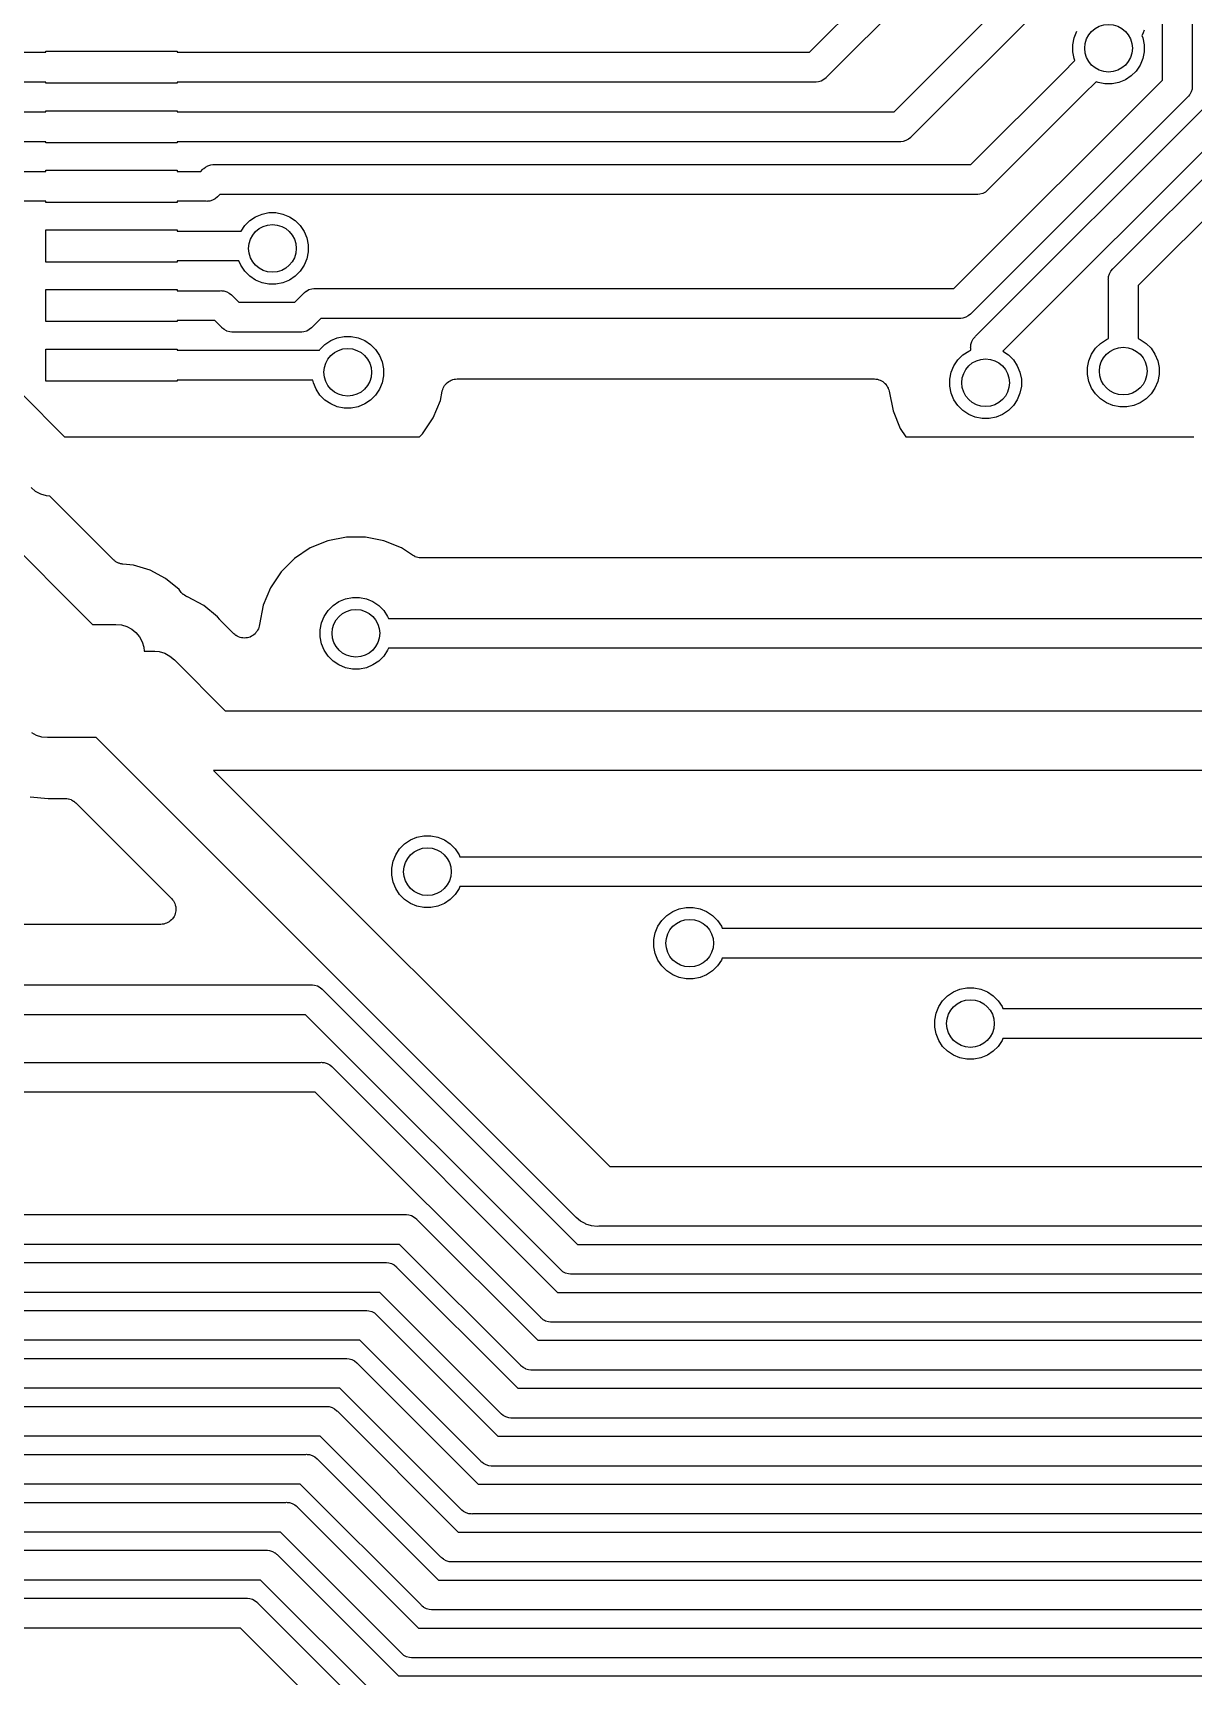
# Model space of a CAD drawing. Extents: x 3.61 to 7.55, y -5.8 to -3.38.
# Drawn here: x 5.677 to 6.06, y -4.994 to -4.451 of the extents above; entities that cross this region are included whole.
import ezdxf

# ---------------------------------------------------------------- set-up
doc = ezdxf.new("R2010")
doc.units = 0
doc.header["$MEASUREMENT"] = 0
doc.layers.add('BLACK', color=7, linetype='CONTINUOUS')

msp = doc.modelspace()

# ---------------------------------------------------------------- linework, layer by layer
at = {"layer": 'BLACK', "linetype": 'CONTINUOUS'}
for p, q in [((6.04982, -4.46683), (6.04982, -4.34314)), ((6.05966, -4.34494), (6.05966, -4.46863)), ((5.93323, -4.45768), (5.98924, -4.40166)), ((5.9962, -4.40862), (5.93892, -4.46591)), ((5.96118, -4.47736), (6.00508, -4.43346)), ((6.01204, -4.44042), (5.96687, -4.48559)), ((6.02065, -4.45287), (6.02154, -4.45072)), ((6.04346, -4.45132), (6.04304, -4.4521)), ((6.04348, -4.45127), (6.04346, -4.45132)), ((6.04375, -4.45039), (6.04348, -4.45127)), ((6.02019, -4.45515), (6.02065, -4.45287)), ((6.02019, -4.45748), (6.02019, -4.45515)), ((6.04304, -4.4521), (6.04336, -4.45287)), ((6.04336, -4.45287), (6.04382, -4.45515)), ((6.04382, -4.45515), (6.04382, -4.45748)), ((5.56859, -4.45768), (5.6811, -4.45768)), ((5.6811, -4.45768), (5.6811, -4.45728)), ((5.6811, -4.45728), (5.72441, -4.45728)), ((5.72441, -4.45728), (5.72441, -4.45768)), ((5.72441, -4.45768), (5.93323, -4.45768)), ((6.01689, -4.46448), (6.02093, -4.46043)), ((6.02065, -4.45976), (6.02019, -4.45748)), ((6.02093, -4.46043), (6.02065, -4.45976)), ((6.04247, -4.46191), (6.04118, -4.46385)), ((6.04336, -4.45976), (6.04247, -4.46191)), ((6.04382, -4.45748), (6.04336, -4.45976)), ((5.6811, -4.46752), (5.5668, -4.46752)), ((5.6811, -4.46791), (5.6811, -4.46752)), ((5.93502, -4.46752), (5.72441, -4.46752)), ((5.72441, -4.46752), (5.72441, -4.46791)), ((5.93526, -4.46754), (5.93502, -4.46752)), ((5.93551, -4.46752), (5.93526, -4.46754)), ((5.93623, -4.46745), (5.93551, -4.46752)), ((5.93551, -4.46752), (5.93551, -4.46752)), ((5.93716, -4.46717), (5.93623, -4.46745)), ((5.93801, -4.46671), (5.93716, -4.46717)), ((5.93876, -4.4661), (5.93801, -4.46671)), ((5.93892, -4.46591), (5.93876, -4.4661)), ((5.98091, -4.53573), (6.04982, -4.46683)), ((5.98657, -4.49479), (6.01689, -4.46448)), ((6.01689, -4.46448), (6.01689, -4.46448)), ((6.02789, -4.46739), (6.02385, -4.47144)), ((6.02856, -4.46767), (6.02789, -4.46739)), ((6.03084, -4.46813), (6.02856, -4.46767)), ((6.03545, -4.46767), (6.03317, -4.46813)), ((6.0376, -4.46678), (6.03545, -4.46767)), ((6.03953, -4.46549), (6.0376, -4.46678)), ((6.04118, -4.46385), (6.03953, -4.46549)), ((5.72441, -4.46791), (5.6811, -4.46791)), ((6.05805, -4.47252), (5.9866, -4.54396)), ((6.02385, -4.47144), (5.99226, -4.50302)), ((6.02385, -4.47144), (6.02385, -4.47144)), ((6.03317, -4.46813), (6.03084, -4.46813)), ((6.05824, -4.47236), (6.05805, -4.47252)), ((6.05839, -4.47218), (6.05824, -4.47236)), ((6.05879, -4.47169), (6.05839, -4.47218)), ((6.05839, -4.47218), (6.05839, -4.47218)), ((6.05885, -4.47162), (6.05879, -4.47169)), ((6.05931, -4.47076), (6.05885, -4.47162)), ((6.05959, -4.46983), (6.05931, -4.47076)), ((6.05966, -4.46911), (6.05959, -4.46983)), ((6.05966, -4.46863), (6.05968, -4.46887)), ((6.05968, -4.46887), (6.05966, -4.46911)), ((6.05966, -4.46911), (6.05966, -4.46911)), ((5.56587, -4.47736), (5.6811, -4.47736)), ((5.6811, -4.47736), (5.6811, -4.47697)), ((5.6811, -4.47697), (5.72441, -4.47697)), ((5.72441, -4.47697), (5.72441, -4.47736)), ((5.72441, -4.47736), (5.96118, -4.47736)), ((5.98812, -4.55147), (6.06566, -4.47392)), ((6.07389, -4.47961), (5.99709, -4.55641)), ((6.03358, -4.52905), (6.0815, -4.48113)), ((5.6811, -4.4872), (5.56408, -4.4872)), ((5.6811, -4.4876), (5.6811, -4.4872)), ((5.72441, -4.4876), (5.6811, -4.4876)), ((5.96298, -4.4872), (5.72441, -4.4872)), ((5.72441, -4.4872), (5.72441, -4.4876)), ((5.96322, -4.48723), (5.96298, -4.4872)), ((5.96346, -4.4872), (5.96322, -4.48723)), ((5.96418, -4.48713), (5.96346, -4.4872)), ((5.96346, -4.4872), (5.96346, -4.4872)), ((5.96511, -4.48685), (5.96418, -4.48713)), ((5.96597, -4.4864), (5.96511, -4.48685)), ((5.96672, -4.48578), (5.96597, -4.4864)), ((5.96687, -4.48559), (5.96672, -4.48578)), ((6.08973, -4.48682), (6.04181, -4.53474)), ((5.73554, -4.49487), (5.73626, -4.49479)), ((5.73626, -4.49479), (5.7365, -4.49477)), ((5.73626, -4.49479), (5.73626, -4.49479)), ((5.7365, -4.49477), (5.73675, -4.49479)), ((5.73675, -4.49479), (5.98657, -4.49479)), ((5.56315, -4.49705), (5.6811, -4.49705)), ((5.6811, -4.49705), (5.6811, -4.49665)), ((5.6811, -4.49665), (5.72441, -4.49665)), ((5.72441, -4.49665), (5.72441, -4.49705)), ((5.72441, -4.49705), (5.73221, -4.49705)), ((5.73221, -4.49705), (5.73285, -4.49641)), ((5.73285, -4.49641), (5.73301, -4.49622)), ((5.73301, -4.49622), (5.73326, -4.49601)), ((5.73326, -4.49601), (5.73376, -4.4956)), ((5.73376, -4.4956), (5.73461, -4.49515)), ((5.73461, -4.49515), (5.73493, -4.49505)), ((5.73493, -4.49505), (5.73554, -4.49487)), ((5.73775, -4.50547), (5.737, -4.50608)), ((5.7379, -4.50528), (5.73775, -4.50547)), ((5.73854, -4.50464), (5.7379, -4.50528)), ((5.98836, -4.50464), (5.73854, -4.50464)), ((5.98861, -4.50466), (5.98836, -4.50464)), ((5.98885, -4.50464), (5.98861, -4.50466)), ((5.98957, -4.50457), (5.98885, -4.50464)), ((5.98885, -4.50464), (5.98885, -4.50464)), ((5.9905, -4.50428), (5.98957, -4.50457)), ((5.99135, -4.50383), (5.9905, -4.50428)), ((5.9921, -4.50321), (5.99135, -4.50383)), ((5.99226, -4.50302), (5.9921, -4.50321)), ((5.6811, -4.50689), (5.56136, -4.50689)), ((5.6811, -4.50728), (5.6811, -4.50689)), ((5.72441, -4.50728), (5.6811, -4.50728)), ((5.73401, -4.50689), (5.72441, -4.50689)), ((5.72441, -4.50689), (5.72441, -4.50728)), ((5.73425, -4.50691), (5.73401, -4.50689)), ((5.73449, -4.50689), (5.73425, -4.50691)), ((5.73522, -4.50682), (5.73449, -4.50689)), ((5.73449, -4.50689), (5.73449, -4.50689)), ((5.73614, -4.50654), (5.73522, -4.50682)), ((5.737, -4.50608), (5.73614, -4.50654)), ((5.75031, -4.51198), (5.75246, -4.51109)), ((5.75246, -4.51109), (5.75474, -4.51064)), ((5.75474, -4.51064), (5.75707, -4.51064)), ((5.75707, -4.51064), (5.75935, -4.51109)), ((5.75935, -4.51109), (5.7615, -4.51198)), ((5.6811, -4.52697), (5.6811, -4.51634)), ((5.6811, -4.51634), (5.72441, -4.51634)), ((5.72441, -4.51634), (5.72441, -4.51673)), ((5.74552, -4.51673), (5.74673, -4.51492)), ((5.74673, -4.51492), (5.74838, -4.51327)), ((5.74838, -4.51327), (5.75031, -4.51198)), ((5.7615, -4.51198), (5.76343, -4.51327)), ((5.76343, -4.51327), (5.76508, -4.51492)), ((5.76508, -4.51492), (5.76637, -4.51685)), ((5.72441, -4.51673), (5.74552, -4.51673)), ((5.76637, -4.51685), (5.76726, -4.519)), ((5.76726, -4.519), (5.76772, -4.52128)), ((5.76772, -4.52128), (5.76772, -4.52361)), ((5.72441, -4.52697), (5.6811, -4.52697)), ((5.74483, -4.52657), (5.72441, -4.52657)), ((5.72441, -4.52657), (5.72441, -4.52697)), ((5.74544, -4.52804), (5.74483, -4.52657)), ((5.76726, -4.52589), (5.76637, -4.52804)), ((5.76772, -4.52361), (5.76726, -4.52589)), ((5.74673, -4.52998), (5.74544, -4.52804)), ((5.74838, -4.53162), (5.74673, -4.52998)), ((5.75031, -4.53291), (5.74838, -4.53162)), ((5.76343, -4.53162), (5.7615, -4.53291)), ((5.76508, -4.52998), (5.76343, -4.53162)), ((5.76637, -4.52804), (5.76508, -4.52998)), ((6.03195, -4.5327), (6.03197, -4.53246)), ((6.03197, -4.53294), (6.03195, -4.5327)), ((6.03197, -4.53246), (6.03204, -4.53173)), ((6.03197, -4.53246), (6.03197, -4.53246)), ((6.03204, -4.53173), (6.03232, -4.53081)), ((6.03232, -4.53081), (6.03278, -4.52995)), ((6.03278, -4.52995), (6.03339, -4.5292)), ((6.03339, -4.5292), (6.03358, -4.52905)), ((5.6811, -4.54665), (5.6811, -4.53602)), ((5.6811, -4.53602), (5.72441, -4.53602)), ((5.72441, -4.53602), (5.72441, -4.53642)), ((5.72441, -4.53642), (5.73866, -4.53642)), ((5.73866, -4.53642), (5.7389, -4.53639)), ((5.7389, -4.53639), (5.73914, -4.53642)), ((5.73914, -4.53642), (5.73914, -4.53642)), ((5.73914, -4.53642), (5.73986, -4.53649)), ((5.73986, -4.53649), (5.74079, -4.53677)), ((5.74079, -4.53677), (5.74165, -4.53723)), ((5.74165, -4.53723), (5.7424, -4.53784)), ((5.7424, -4.53784), (5.74255, -4.53803)), ((5.74255, -4.53803), (5.74478, -4.54026)), ((5.75246, -4.53381), (5.75031, -4.53291)), ((5.75474, -4.53426), (5.75246, -4.53381)), ((5.75707, -4.53426), (5.75474, -4.53426)), ((5.75935, -4.53381), (5.75707, -4.53426)), ((5.7615, -4.53291), (5.75935, -4.53381)), ((5.76329, -4.54026), (5.7662, -4.53734)), ((5.7662, -4.53734), (5.76636, -4.53716)), ((5.76636, -4.53716), (5.76654, -4.537)), ((5.76654, -4.537), (5.76703, -4.5366)), ((5.76654, -4.537), (5.76654, -4.537)), ((5.76703, -4.5366), (5.7671, -4.53654)), ((5.7671, -4.53654), (5.76796, -4.53608)), ((5.76796, -4.53608), (5.76889, -4.5358)), ((5.76889, -4.5358), (5.76961, -4.53573)), ((5.76961, -4.53573), (5.76985, -4.53571)), ((5.76961, -4.53573), (5.76961, -4.53573)), ((5.76985, -4.53571), (5.77009, -4.53573)), ((5.77009, -4.53573), (5.98091, -4.53573)), ((6.03197, -4.54605), (6.03197, -4.53294)), ((6.04181, -4.53474), (6.04181, -4.55225)), ((5.74478, -4.54026), (5.76329, -4.54026)), ((5.72441, -4.54665), (5.6811, -4.54665)), ((5.73686, -4.54626), (5.72441, -4.54626)), ((5.72441, -4.54626), (5.72441, -4.54665)), ((5.73909, -4.54849), (5.73686, -4.54626)), ((5.73924, -4.54868), (5.73909, -4.54849)), ((5.73943, -4.54883), (5.73924, -4.54868)), ((5.73999, -4.54929), (5.73943, -4.54883)), ((5.76882, -4.54868), (5.76807, -4.54929)), ((5.76898, -4.54849), (5.76882, -4.54868)), ((5.77189, -4.54557), (5.76898, -4.54849)), ((5.98271, -4.54557), (5.77189, -4.54557)), ((5.98295, -4.5456), (5.98271, -4.54557)), ((5.98319, -4.54557), (5.98295, -4.5456)), ((5.98392, -4.5455), (5.98319, -4.54557)), ((5.98319, -4.54557), (5.98319, -4.54557)), ((5.98485, -4.54522), (5.98392, -4.5455)), ((5.9857, -4.54476), (5.98485, -4.54522)), ((5.98645, -4.54415), (5.9857, -4.54476)), ((5.9866, -4.54396), (5.98645, -4.54415)), ((6.03197, -4.55225), (6.03197, -4.54605)), ((6.03197, -4.54605), (6.03197, -4.54605)), ((5.74076, -4.5497), (5.73999, -4.54929)), ((5.74085, -4.54975), (5.74076, -4.5497)), ((5.74178, -4.55003), (5.74085, -4.54975)), ((5.7425, -4.5501), (5.74178, -4.55003)), ((5.74274, -4.55013), (5.7425, -4.5501)), ((5.7425, -4.5501), (5.7425, -4.5501)), ((5.74298, -4.5501), (5.74274, -4.55013)), ((5.76508, -4.5501), (5.74298, -4.5501)), ((5.76532, -4.55013), (5.76508, -4.5501)), ((5.76557, -4.5501), (5.76532, -4.55013)), ((5.76629, -4.55003), (5.76557, -4.5501)), ((5.76557, -4.5501), (5.76557, -4.5501)), ((5.76722, -4.54975), (5.76629, -4.55003)), ((5.76807, -4.54929), (5.76722, -4.54975)), ((5.77159, -4.55586), (5.77323, -4.55421)), ((5.77323, -4.55421), (5.77517, -4.55292)), ((5.77517, -4.55292), (5.77732, -4.55203)), ((5.77732, -4.55203), (5.7796, -4.55157)), ((5.7796, -4.55157), (5.78193, -4.55157)), ((5.78193, -4.55157), (5.78421, -4.55203)), ((5.78421, -4.55203), (5.78636, -4.55292)), ((5.78636, -4.55292), (5.78829, -4.55421)), ((5.78829, -4.55421), (5.78994, -4.55586)), ((5.98651, -4.55488), (5.98658, -4.55415)), ((5.98658, -4.55415), (5.98686, -4.55323)), ((5.98686, -4.55323), (5.98731, -4.55237)), ((5.98731, -4.55237), (5.98793, -4.55162)), ((5.98793, -4.55162), (5.98812, -4.55147)), ((6.02772, -4.55546), (6.02936, -4.55382)), ((6.02936, -4.55382), (6.0313, -4.55253)), ((6.0313, -4.55253), (6.03197, -4.55225)), ((6.04181, -4.55225), (6.04249, -4.55253)), ((6.04249, -4.55253), (6.04442, -4.55382)), ((6.04442, -4.55382), (6.04607, -4.55546)), ((5.6811, -4.56634), (5.6811, -4.55571)), ((5.6811, -4.55571), (5.72441, -4.55571)), ((5.72441, -4.55571), (5.72441, -4.5561)), ((5.72441, -4.5561), (5.77142, -4.5561)), ((5.77142, -4.5561), (5.77159, -4.55586)), ((5.78994, -4.55586), (5.79123, -4.55779)), ((5.79123, -4.55779), (5.79212, -4.55994)), ((5.79212, -4.55994), (5.79257, -4.56222)), ((5.98096, -4.56124), (5.98225, -4.55931)), ((5.98225, -4.55931), (5.9839, -4.55766)), ((5.9839, -4.55766), (5.98583, -4.55637)), ((5.98583, -4.55637), (5.98651, -4.55609)), ((5.98648, -4.55512), (5.98651, -4.55488)), ((5.98651, -4.55536), (5.98648, -4.55512)), ((5.98651, -4.55488), (5.98651, -4.55488)), ((5.98651, -4.55609), (5.98651, -4.55536)), ((5.99709, -4.55641), (5.99896, -4.55766)), ((5.99896, -4.55766), (6.0006, -4.55931)), ((6.0006, -4.55931), (6.00189, -4.56124)), ((6.02508, -4.56183), (6.02553, -4.55955)), ((6.02553, -4.55955), (6.02642, -4.5574)), ((6.02642, -4.5574), (6.02772, -4.55546)), ((6.04607, -4.55546), (6.04736, -4.5574)), ((6.04736, -4.5574), (6.04825, -4.55955)), ((6.04825, -4.55955), (6.0487, -4.56183)), ((5.79257, -4.56455), (5.79212, -4.56683)), ((5.79257, -4.56222), (5.79257, -4.56455)), ((5.97962, -4.56567), (5.98007, -4.56339)), ((5.98007, -4.56339), (5.98096, -4.56124)), ((6.00189, -4.56124), (6.00278, -4.56339)), ((6.00278, -4.56339), (6.00324, -4.56567)), ((6.02508, -4.56416), (6.02508, -4.56183)), ((6.02553, -4.56644), (6.02508, -4.56416)), ((6.0487, -4.56416), (6.04825, -4.56644)), ((6.0487, -4.56183), (6.0487, -4.56416)), ((5.67299, -4.5704), (5.68724, -4.58465)), ((5.72441, -4.56634), (5.6811, -4.56634)), ((5.76923, -4.56594), (5.72441, -4.56594)), ((5.72441, -4.56594), (5.72441, -4.56634)), ((5.76941, -4.56683), (5.76923, -4.56594)), ((5.7703, -4.56898), (5.76941, -4.56683)), ((5.77159, -4.57091), (5.7703, -4.56898)), ((5.79123, -4.56898), (5.78994, -4.57091)), ((5.79212, -4.56683), (5.79123, -4.56898)), ((5.81135, -4.57266), (5.81196, -4.5696)), ((5.81196, -4.5696), (5.81197, -4.56957)), ((5.81197, -4.56957), (5.81198, -4.56953)), ((5.81197, -4.56957), (5.81197, -4.56957)), ((5.81197, -4.56957), (5.81197, -4.56957)), ((5.81198, -4.56953), (5.81212, -4.56908)), ((5.81212, -4.56908), (5.81226, -4.56864)), ((5.81226, -4.56864), (5.81227, -4.56862)), ((5.81227, -4.5686), (5.8125, -4.56819)), ((5.81227, -4.56862), (5.81227, -4.5686)), ((5.8125, -4.56819), (5.81272, -4.56778)), ((5.81272, -4.56778), (5.81273, -4.56776)), ((5.81273, -4.56776), (5.81274, -4.56775)), ((5.81274, -4.56775), (5.81304, -4.56739)), ((5.81304, -4.56739), (5.81334, -4.56703)), ((5.81334, -4.56703), (5.81336, -4.56701)), ((5.81336, -4.56701), (5.81337, -4.567)), ((5.81337, -4.567), (5.81374, -4.56671)), ((5.81374, -4.56671), (5.8141, -4.56641)), ((5.8141, -4.56641), (5.81412, -4.5664)), ((5.81412, -4.5664), (5.81413, -4.56639)), ((5.81413, -4.56639), (5.81455, -4.56617)), ((5.81455, -4.56617), (5.81496, -4.56595)), ((5.81496, -4.56595), (5.81498, -4.56595)), ((5.81498, -4.56595), (5.815, -4.56594)), ((5.815, -4.56594), (5.81545, -4.5658)), ((5.81545, -4.5658), (5.81589, -4.56567)), ((5.81589, -4.56567), (5.81591, -4.56567)), ((5.81591, -4.56567), (5.81593, -4.56566)), ((5.81593, -4.56566), (5.8164, -4.56562)), ((5.8164, -4.56562), (5.81687, -4.56557)), ((5.81687, -4.56557), (5.95464, -4.56557)), ((5.95464, -4.56557), (5.95467, -4.56557)), ((5.95467, -4.56557), (5.95467, -4.56557)), ((5.95467, -4.56557), (5.95467, -4.56557)), ((5.95467, -4.56557), (5.95471, -4.56557)), ((5.95471, -4.56557), (5.95517, -4.56563)), ((5.95517, -4.56563), (5.95564, -4.56568)), ((5.95564, -4.56568), (5.95566, -4.56568)), ((5.95566, -4.56568), (5.95568, -4.56568)), ((5.95568, -4.56568), (5.95612, -4.56583)), ((5.95612, -4.56583), (5.95657, -4.56596)), ((5.95657, -4.56596), (5.95659, -4.56597)), ((5.95659, -4.56597), (5.95661, -4.56598)), ((5.95661, -4.56598), (5.95702, -4.5662)), ((5.95702, -4.5662), (5.95743, -4.56643)), ((5.95743, -4.56643), (5.95745, -4.56644)), ((5.95745, -4.56644), (5.95746, -4.56645)), ((5.95746, -4.56645), (5.95782, -4.56675)), ((5.95782, -4.56675), (5.95818, -4.56705)), ((5.95818, -4.56705), (5.9582, -4.56706)), ((5.9582, -4.56706), (5.95821, -4.56708)), ((5.95821, -4.56708), (5.9585, -4.56744)), ((5.9585, -4.56744), (5.9588, -4.5678)), ((5.9588, -4.5678), (5.95881, -4.56782)), ((5.95881, -4.56782), (5.95882, -4.56784)), ((5.95882, -4.56784), (5.95904, -4.56825)), ((5.95904, -4.56825), (5.95926, -4.56866)), ((5.95926, -4.56866), (5.95926, -4.56868)), ((5.95926, -4.56868), (5.95927, -4.5687)), ((5.95927, -4.5687), (5.95941, -4.56915)), ((5.95941, -4.56915), (5.95954, -4.5696)), ((5.95954, -4.5696), (5.96084, -4.57611)), ((5.97962, -4.568), (5.97962, -4.56567)), ((5.98007, -4.57028), (5.97962, -4.568)), ((5.98096, -4.57243), (5.98007, -4.57028)), ((6.00278, -4.57028), (6.00189, -4.57243)), ((6.00324, -4.568), (6.00278, -4.57028)), ((6.00324, -4.56567), (6.00324, -4.568)), ((6.02642, -4.56859), (6.02553, -4.56644)), ((6.02772, -4.57052), (6.02642, -4.56859)), ((6.02936, -4.57217), (6.02772, -4.57052)), ((6.04607, -4.57052), (6.04442, -4.57217)), ((6.04736, -4.56859), (6.04607, -4.57052)), ((6.04825, -4.56644), (6.04736, -4.56859)), ((5.77323, -4.57256), (5.77159, -4.57091)), ((5.77517, -4.57385), (5.77323, -4.57256)), ((5.77732, -4.57474), (5.77517, -4.57385)), ((5.7796, -4.5752), (5.77732, -4.57474)), ((5.78193, -4.5752), (5.7796, -4.5752)), ((5.78421, -4.57474), (5.78193, -4.5752)), ((5.78636, -4.57385), (5.78421, -4.57474)), ((5.78829, -4.57256), (5.78636, -4.57385)), ((5.78994, -4.57091), (5.78829, -4.57256)), ((5.80895, -4.57845), (5.81135, -4.57266)), ((5.96084, -4.57611), (5.96324, -4.5819)), ((5.98225, -4.57436), (5.98096, -4.57243)), ((5.9839, -4.57601), (5.98225, -4.57436)), ((5.98583, -4.5773), (5.9839, -4.57601)), ((5.99896, -4.57601), (5.99702, -4.5773)), ((6.0006, -4.57436), (5.99896, -4.57601)), ((6.00189, -4.57243), (6.0006, -4.57436)), ((6.0313, -4.57346), (6.02936, -4.57217)), ((6.03345, -4.57435), (6.0313, -4.57346)), ((6.03573, -4.5748), (6.03345, -4.57435)), ((6.03805, -4.5748), (6.03573, -4.5748)), ((6.04034, -4.57435), (6.03805, -4.5748)), ((6.04249, -4.57346), (6.04034, -4.57435)), ((6.04442, -4.57217), (6.04249, -4.57346)), ((5.80547, -4.58366), (5.80895, -4.57845)), ((5.98798, -4.57819), (5.98583, -4.5773)), ((5.99026, -4.57865), (5.98798, -4.57819)), ((5.99259, -4.57865), (5.99026, -4.57865)), ((5.99487, -4.57819), (5.99259, -4.57865)), ((5.99702, -4.5773), (5.99487, -4.57819)), ((5.68724, -4.58465), (5.80449, -4.58465)), ((5.80449, -4.58465), (5.80547, -4.58366)), ((5.96324, -4.5819), (5.96507, -4.58465)), ((5.96507, -4.58465), (6.06023, -4.58465)), ((5.64554, -4.59571), (5.69648, -4.64665)), ((5.67767, -4.60271), (5.67617, -4.60148)), ((5.67897, -4.60341), (5.67767, -4.60271)), ((5.67938, -4.60363), (5.67897, -4.60341)), ((5.68124, -4.60419), (5.67938, -4.60363)), ((5.68242, -4.6043), (5.68124, -4.60419)), ((5.70345, -4.62534), (5.68242, -4.6043)), ((5.77419, -4.61902), (5.7684, -4.62142)), ((5.78033, -4.6178), (5.77419, -4.61902)), ((5.7866, -4.6178), (5.78033, -4.6178)), ((5.79274, -4.61902), (5.7866, -4.6178)), ((5.79853, -4.62142), (5.79274, -4.61902)), ((5.76319, -4.6249), (5.75876, -4.62933)), ((5.7684, -4.62142), (5.76319, -4.6249)), ((5.80216, -4.62384), (5.79853, -4.62142)), ((5.80257, -4.62406), (5.80216, -4.62384)), ((5.80297, -4.62428), (5.80257, -4.62406)), ((5.803, -4.62429), (5.80297, -4.62428)), ((5.80302, -4.6243), (5.803, -4.62429)), ((5.80346, -4.62444), (5.80302, -4.6243)), ((5.8039, -4.62458), (5.80346, -4.62444)), ((5.80393, -4.62458), (5.8039, -4.62458)), ((5.80396, -4.62459), (5.80393, -4.62458)), ((5.80441, -4.62463), (5.80396, -4.62459)), ((5.80487, -4.62468), (5.80441, -4.62463)), ((5.80493, -4.62468), (5.80487, -4.62468)), ((5.80494, -4.62469), (5.80493, -4.62468)), ((5.80493, -4.62468), (5.80493, -4.62469)), ((5.80493, -4.62469), (5.80493, -4.62468)), ((6.06791, -4.62469), (5.80494, -4.62469)), ((5.70362, -4.62548), (5.70345, -4.62534)), ((5.70377, -4.62563), (5.70362, -4.62548)), ((5.704, -4.62579), (5.70377, -4.62563)), ((5.70421, -4.62596), (5.704, -4.62579)), ((5.7044, -4.62606), (5.70421, -4.62596)), ((5.70458, -4.62618), (5.7044, -4.62606)), ((5.70483, -4.62629), (5.70458, -4.62618)), ((5.70507, -4.62642), (5.70483, -4.62629)), ((5.70528, -4.62648), (5.70507, -4.62642)), ((5.70548, -4.62657), (5.70528, -4.62648)), ((5.70574, -4.62663), (5.70548, -4.62657)), ((5.706, -4.62671), (5.70574, -4.62663)), ((5.70622, -4.62673), (5.706, -4.62671)), ((5.70643, -4.62677), (5.70622, -4.62673)), ((5.7065, -4.62678), (5.70643, -4.62677)), ((5.70998, -4.62712), (5.7065, -4.62678)), ((5.7155, -4.6288), (5.70998, -4.62712)), ((5.72059, -4.63152), (5.7155, -4.6288)), ((5.75876, -4.62933), (5.75527, -4.63454)), ((5.72505, -4.63518), (5.72059, -4.63152)), ((5.72581, -4.6361), (5.72505, -4.63518)), ((5.75527, -4.63454), (5.75288, -4.64033)), ((5.72613, -4.63643), (5.72581, -4.6361)), ((5.72646, -4.63676), (5.72613, -4.63643)), ((5.72648, -4.63677), (5.72646, -4.63676)), ((5.7265, -4.63679), (5.72648, -4.63677)), ((5.72688, -4.63705), (5.7265, -4.63679)), ((5.72726, -4.63731), (5.72688, -4.63705)), ((5.72729, -4.63732), (5.72726, -4.63731)), ((5.72731, -4.63734), (5.72729, -4.63732)), ((5.72773, -4.63751), (5.72731, -4.63734)), ((5.72783, -4.63755), (5.72773, -4.63751)), ((5.7332, -4.64042), (5.72783, -4.63755)), ((5.73774, -4.64415), (5.7332, -4.64042)), ((5.75288, -4.64033), (5.7516, -4.64674)), ((5.77429, -4.64208), (5.77594, -4.64043)), ((5.77594, -4.64043), (5.77787, -4.63914)), ((5.77787, -4.63914), (5.78002, -4.63825)), ((5.78002, -4.63825), (5.7823, -4.6378)), ((5.7823, -4.6378), (5.78463, -4.6378)), ((5.78463, -4.6378), (5.78691, -4.63825)), ((5.78691, -4.63825), (5.78906, -4.63914)), ((5.78906, -4.63914), (5.79099, -4.64043)), ((5.79099, -4.64043), (5.79264, -4.64208)), ((5.69648, -4.64665), (5.70423, -4.64665)), ((5.70423, -4.64665), (5.70606, -4.64683)), ((5.70606, -4.64683), (5.70781, -4.64737)), ((5.73852, -4.6451), (5.73774, -4.64415)), ((5.73867, -4.64525), (5.73852, -4.6451)), ((5.7388, -4.64541), (5.73867, -4.64525)), ((5.73885, -4.64546), (5.7388, -4.64541)), ((5.74312, -4.64973), (5.73885, -4.64546)), ((5.7516, -4.64675), (5.75155, -4.64722)), ((5.7516, -4.64674), (5.7516, -4.64675)), ((5.77165, -4.64844), (5.77211, -4.64616)), ((5.77211, -4.64616), (5.773, -4.64401)), ((5.773, -4.64401), (5.77429, -4.64208)), ((5.79264, -4.64208), (5.79393, -4.64401)), ((5.79393, -4.64401), (5.79421, -4.64469)), ((5.79421, -4.64469), (6.10617, -4.64469)), ((5.70781, -4.64737), (5.70943, -4.64823)), ((5.70943, -4.64823), (5.71084, -4.64939)), ((5.71084, -4.64939), (5.71201, -4.65081)), ((5.71201, -4.65081), (5.71287, -4.65243)), ((5.74349, -4.65004), (5.74312, -4.64973)), ((5.74386, -4.65034), (5.74349, -4.65004)), ((5.74387, -4.65035), (5.74386, -4.65034)), ((5.74429, -4.65058), (5.74387, -4.65035)), ((5.74387, -4.65035), (5.74387, -4.65035)), ((5.74472, -4.65081), (5.74429, -4.65058)), ((5.74473, -4.65081), (5.74472, -4.65081)), ((5.74472, -4.65081), (5.74472, -4.65081)), ((5.74519, -4.65095), (5.74473, -4.65081)), ((5.74565, -4.6511), (5.74519, -4.65095)), ((5.74566, -4.6511), (5.74565, -4.6511)), ((5.74567, -4.6511), (5.74566, -4.6511)), ((5.74614, -4.65115), (5.74567, -4.6511)), ((5.74662, -4.6512), (5.74614, -4.65115)), ((5.74663, -4.6512), (5.74662, -4.6512)), ((5.74664, -4.6512), (5.74663, -4.6512)), ((5.74711, -4.65115), (5.74664, -4.6512)), ((5.74759, -4.65111), (5.74711, -4.65115)), ((5.7476, -4.65111), (5.74759, -4.65111)), ((5.74761, -4.65111), (5.7476, -4.65111)), ((5.74807, -4.65097), (5.74761, -4.65111)), ((5.74853, -4.65083), (5.74807, -4.65097)), ((5.74854, -4.65083), (5.74853, -4.65083)), ((5.74853, -4.65083), (5.74853, -4.65083)), ((5.74897, -4.6506), (5.74854, -4.65083)), ((5.74939, -4.65038), (5.74897, -4.6506)), ((5.7494, -4.65038), (5.74939, -4.65038)), ((5.74941, -4.65037), (5.7494, -4.65038)), ((5.74979, -4.65006), (5.74941, -4.65037)), ((5.75015, -4.64977), (5.74979, -4.65006)), ((5.75016, -4.64976), (5.75015, -4.64977)), ((5.75047, -4.64939), (5.75016, -4.64976)), ((5.75016, -4.64976), (5.75016, -4.64976)), ((5.75078, -4.64902), (5.75047, -4.64939)), ((5.75079, -4.64901), (5.75078, -4.64901)), ((5.75078, -4.64901), (5.75078, -4.64902)), ((5.75102, -4.64859), (5.75079, -4.64901)), ((5.75125, -4.64817), (5.75102, -4.64859)), ((5.75126, -4.64815), (5.75125, -4.64816)), ((5.75125, -4.64816), (5.75125, -4.64817)), ((5.7514, -4.6477), (5.75126, -4.64815)), ((5.75154, -4.64724), (5.7514, -4.6477)), ((5.75155, -4.64723), (5.75154, -4.64724)), ((5.75155, -4.64722), (5.75155, -4.64723)), ((5.77165, -4.65077), (5.77165, -4.64844)), ((5.77211, -4.65305), (5.77165, -4.65077)), ((5.71287, -4.65243), (5.7134, -4.65418)), ((5.7134, -4.65418), (5.71353, -4.65551)), ((5.71353, -4.65551), (5.71605, -4.65551)), ((5.71605, -4.65551), (5.71654, -4.65546)), ((5.71654, -4.65546), (5.71702, -4.65551)), ((5.71702, -4.65551), (5.71846, -4.65565)), ((5.71846, -4.65565), (5.72032, -4.65622)), ((5.72032, -4.65622), (5.72203, -4.65713)), ((5.72203, -4.65713), (5.72353, -4.65836)), ((5.773, -4.6552), (5.77211, -4.65305)), ((5.77429, -4.65714), (5.773, -4.6552)), ((5.77594, -4.65878), (5.77429, -4.65714)), ((5.79264, -4.65714), (5.79099, -4.65878)), ((5.79393, -4.6552), (5.79264, -4.65714)), ((5.79421, -4.65453), (5.79393, -4.6552)), ((6.10796, -4.65453), (5.79421, -4.65453)), ((5.72353, -4.65836), (5.72384, -4.65874)), ((5.72384, -4.65874), (5.7403, -4.6752)), ((5.77787, -4.66007), (5.77594, -4.65878)), ((5.78002, -4.66096), (5.77787, -4.66007)), ((5.7823, -4.66142), (5.78002, -4.66096)), ((5.78463, -4.66142), (5.7823, -4.66142)), ((5.78691, -4.66096), (5.78463, -4.66142)), ((5.78906, -4.66007), (5.78691, -4.66096)), ((5.79099, -4.65878), (5.78906, -4.66007)), ((5.7403, -4.6752), (6.06791, -4.6752)), ((5.67802, -4.68334), (5.6764, -4.68248)), ((5.67977, -4.68388), (5.67802, -4.68334)), ((5.68159, -4.68406), (5.67977, -4.68388)), ((5.69769, -4.68406), (5.68159, -4.68406)), ((5.85589, -4.84225), (5.69769, -4.68406)), ((5.7367, -4.69488), (5.73639, -4.69491)), ((5.73639, -4.69491), (5.86727, -4.82579)), ((6.06791, -4.69488), (5.7367, -4.69488)), ((5.67585, -4.70359), (5.68184, -4.70418)), ((5.68184, -4.70418), (5.68746, -4.70418)), ((5.68746, -4.70418), (5.68748, -4.70418)), ((5.68748, -4.70418), (5.68748, -4.70418)), ((5.68748, -4.70418), (5.68748, -4.70418)), ((5.68748, -4.70418), (5.68753, -4.70418)), ((5.68753, -4.70418), (5.68799, -4.70423)), ((5.68799, -4.70423), (5.68845, -4.70427)), ((5.68845, -4.70427), (5.68847, -4.70428)), ((5.68847, -4.70428), (5.6885, -4.70429)), ((5.6885, -4.70429), (5.68894, -4.70443)), ((5.68894, -4.70443), (5.68938, -4.70456)), ((5.68938, -4.70456), (5.6894, -4.70457)), ((5.6894, -4.70457), (5.68943, -4.70458)), ((5.68943, -4.70458), (5.68984, -4.7048)), ((5.68984, -4.7048), (5.69024, -4.70502)), ((5.69024, -4.70502), (5.69026, -4.70504)), ((5.69026, -4.70504), (5.69029, -4.70505)), ((5.69029, -4.70505), (5.69064, -4.70535)), ((5.69064, -4.70535), (5.691, -4.70564)), ((5.691, -4.70564), (5.72257, -4.73721)), ((5.80149, -4.71788), (5.80364, -4.71699)), ((5.80364, -4.71699), (5.80592, -4.71654)), ((5.80592, -4.71654), (5.80825, -4.71654)), ((5.80825, -4.71654), (5.81053, -4.71699)), ((5.81053, -4.71699), (5.81268, -4.71788)), ((5.79573, -4.7249), (5.79662, -4.72275)), ((5.79662, -4.72275), (5.79791, -4.72082)), ((5.79791, -4.72082), (5.79956, -4.71917)), ((5.79956, -4.71917), (5.80149, -4.71788)), ((5.81268, -4.71788), (5.81462, -4.71917)), ((5.81462, -4.71917), (5.81626, -4.72082)), ((5.81626, -4.72082), (5.81755, -4.72275)), ((5.81755, -4.72275), (5.81783, -4.72343)), ((5.79528, -4.72718), (5.79573, -4.7249)), ((5.79528, -4.72951), (5.79528, -4.72718)), ((5.81783, -4.72343), (6.09085, -4.72343)), ((5.79573, -4.73179), (5.79528, -4.72951)), ((5.79662, -4.73394), (5.79573, -4.73179)), ((5.81783, -4.73327), (5.81755, -4.73394)), ((6.09264, -4.73327), (5.81783, -4.73327)), ((5.72257, -4.73721), (5.7226, -4.73725)), ((5.7226, -4.73725), (5.7226, -4.73725)), ((5.7226, -4.73725), (5.72261, -4.73725)), ((5.72261, -4.73725), (5.72262, -4.73726)), ((5.72262, -4.73726), (5.72292, -4.73764)), ((5.72292, -4.73764), (5.72322, -4.73801)), ((5.72322, -4.73801), (5.72322, -4.73802)), ((5.72322, -4.73802), (5.72323, -4.73802)), ((5.72323, -4.73802), (5.72345, -4.73845)), ((5.72345, -4.73845), (5.72367, -4.73888)), ((5.72367, -4.73888), (5.72367, -4.73888)), ((5.72367, -4.73888), (5.72367, -4.73889)), ((5.72367, -4.73889), (5.72381, -4.73935)), ((5.79791, -4.73588), (5.79662, -4.73394)), ((5.79956, -4.73752), (5.79791, -4.73588)), ((5.80149, -4.73881), (5.79956, -4.73752)), ((5.80364, -4.7397), (5.80149, -4.73881)), ((5.81268, -4.73881), (5.81053, -4.7397)), ((5.81462, -4.73752), (5.81268, -4.73881)), ((5.81626, -4.73588), (5.81462, -4.73752)), ((5.81755, -4.73394), (5.81626, -4.73588)), ((5.72254, -4.74431), (5.72218, -4.74461)), ((5.72255, -4.7443), (5.72254, -4.74431)), ((5.72256, -4.7443), (5.72255, -4.7443)), ((5.72287, -4.74392), (5.72256, -4.7443)), ((5.72317, -4.74356), (5.72287, -4.74392)), ((5.72318, -4.74354), (5.72317, -4.74355)), ((5.72317, -4.74355), (5.72317, -4.74356)), ((5.72341, -4.74311), (5.72318, -4.74354)), ((5.72363, -4.7427), (5.72341, -4.74311)), ((5.72364, -4.74269), (5.72363, -4.7427)), ((5.72379, -4.74222), (5.72364, -4.74269)), ((5.72364, -4.74269), (5.72364, -4.74269)), ((5.72393, -4.74177), (5.72379, -4.74222)), ((5.72381, -4.73935), (5.72394, -4.73981)), ((5.72398, -4.74127), (5.72393, -4.74175)), ((5.72393, -4.74175), (5.72393, -4.74176)), ((5.72393, -4.74176), (5.72393, -4.74177)), ((5.72394, -4.73981), (5.72394, -4.73982)), ((5.72394, -4.73982), (5.72395, -4.73983)), ((5.72395, -4.73983), (5.72399, -4.7403)), ((5.72403, -4.7408), (5.72398, -4.74127)), ((5.72399, -4.7403), (5.72403, -4.74078)), ((5.72403, -4.74078), (5.72403, -4.74079)), ((5.72403, -4.74079), (5.72403, -4.7408)), ((5.80592, -4.74016), (5.80364, -4.7397)), ((5.80825, -4.74016), (5.80592, -4.74016)), ((5.81053, -4.7397), (5.80825, -4.74016)), ((5.88323, -4.74637), (5.88453, -4.74444)), ((5.88453, -4.74444), (5.88617, -4.74279)), ((5.88617, -4.74279), (5.88811, -4.7415)), ((5.88811, -4.7415), (5.89026, -4.74061)), ((5.89026, -4.74061), (5.89254, -4.74016)), ((5.89254, -4.74016), (5.89486, -4.74016)), ((5.89486, -4.74016), (5.89715, -4.74061)), ((5.89715, -4.74061), (5.8993, -4.7415)), ((5.8993, -4.7415), (5.90123, -4.74279)), ((5.90123, -4.74279), (5.90288, -4.74444)), ((5.90288, -4.74444), (5.90417, -4.74637)), ((5.71903, -4.74575), (5.60386, -4.74575)), ((5.71951, -4.7457), (5.71903, -4.74575)), ((5.71999, -4.74566), (5.71951, -4.7457)), ((5.72, -4.74565), (5.71999, -4.74565)), ((5.71999, -4.74565), (5.71999, -4.74566)), ((5.72047, -4.74551), (5.72, -4.74565)), ((5.72092, -4.74538), (5.72047, -4.74551)), ((5.72093, -4.74537), (5.72092, -4.74538)), ((5.72094, -4.74537), (5.72093, -4.74537)), ((5.72137, -4.74514), (5.72094, -4.74537)), ((5.72178, -4.74492), (5.72137, -4.74514)), ((5.72179, -4.74492), (5.72178, -4.74492)), ((5.7218, -4.74491), (5.72179, -4.74492)), ((5.72218, -4.74461), (5.7218, -4.74491)), ((5.88189, -4.75081), (5.88234, -4.74852)), ((5.88234, -4.74852), (5.88323, -4.74637)), ((5.90417, -4.74637), (5.90445, -4.74705)), ((5.90445, -4.74705), (6.08963, -4.74705)), ((5.88189, -4.75313), (5.88189, -4.75081)), ((5.88234, -4.75541), (5.88189, -4.75313)), ((5.88323, -4.75756), (5.88234, -4.75541)), ((5.88453, -4.7595), (5.88323, -4.75756)), ((5.88617, -4.76114), (5.88453, -4.7595)), ((5.90288, -4.7595), (5.90123, -4.76114)), ((5.90417, -4.75756), (5.90288, -4.7595)), ((5.90445, -4.75689), (5.90417, -4.75756)), ((6.09143, -4.75689), (5.90445, -4.75689)), ((5.57874, -4.76575), (5.76862, -4.76575)), ((5.76862, -4.76575), (5.76886, -4.76572)), ((5.76886, -4.76572), (5.7691, -4.76575)), ((5.7691, -4.76575), (5.7691, -4.76575)), ((5.7691, -4.76575), (5.76983, -4.76582)), ((5.76983, -4.76582), (5.77076, -4.7661)), ((5.77076, -4.7661), (5.77161, -4.76656)), ((5.88811, -4.76244), (5.88617, -4.76114)), ((5.89026, -4.76333), (5.88811, -4.76244)), ((5.89254, -4.76378), (5.89026, -4.76333)), ((5.89486, -4.76378), (5.89254, -4.76378)), ((5.89715, -4.76333), (5.89486, -4.76378)), ((5.8993, -4.76244), (5.89715, -4.76333)), ((5.90123, -4.76114), (5.8993, -4.76244)), ((5.77161, -4.76656), (5.77236, -4.76717)), ((5.77236, -4.76717), (5.77251, -4.76736)), ((5.77251, -4.76736), (5.85663, -4.85147)), ((5.97594, -4.77293), (5.97724, -4.771)), ((5.97724, -4.771), (5.97888, -4.76935)), ((5.97888, -4.76935), (5.98081, -4.76806)), ((5.98081, -4.76806), (5.98296, -4.76717)), ((5.98296, -4.76717), (5.98525, -4.76672)), ((5.98525, -4.76672), (5.98757, -4.76672)), ((5.98757, -4.76672), (5.98985, -4.76717)), ((5.98985, -4.76717), (5.992, -4.76806)), ((5.992, -4.76806), (5.99394, -4.76935)), ((5.99394, -4.76935), (5.99558, -4.771)), ((5.99558, -4.771), (5.99688, -4.77293)), ((5.76682, -4.77559), (5.57874, -4.77559)), ((5.85094, -4.8597), (5.76682, -4.77559)), ((5.9746, -4.77736), (5.97505, -4.77508)), ((5.97505, -4.77508), (5.97594, -4.77293)), ((5.99688, -4.77293), (5.99716, -4.7736)), ((5.99716, -4.7736), (6.08548, -4.7736)), ((5.9746, -4.77969), (5.9746, -4.77736)), ((5.97505, -4.78197), (5.9746, -4.77969)), ((5.97594, -4.78412), (5.97505, -4.78197)), ((5.97724, -4.78606), (5.97594, -4.78412)), ((5.97888, -4.7877), (5.97724, -4.78606)), ((5.98081, -4.78899), (5.97888, -4.7877)), ((5.99394, -4.7877), (5.992, -4.78899)), ((5.99558, -4.78606), (5.99394, -4.7877)), ((5.99688, -4.78412), (5.99558, -4.78606)), ((5.99716, -4.78345), (5.99688, -4.78412)), ((6.08727, -4.78345), (5.99716, -4.78345)), ((5.57874, -4.79134), (5.77181, -4.79134)), ((5.77181, -4.79134), (5.77205, -4.79131)), ((5.77205, -4.79131), (5.77229, -4.79134)), ((5.77229, -4.79134), (5.77229, -4.79134)), ((5.77229, -4.79134), (5.77301, -4.79141)), ((5.77301, -4.79141), (5.77394, -4.79169)), ((5.77394, -4.79169), (5.7748, -4.79215)), ((5.7748, -4.79215), (5.77555, -4.79276)), ((5.77555, -4.79276), (5.7757, -4.79295)), ((5.7757, -4.79295), (5.85006, -4.86732)), ((5.98296, -4.78988), (5.98081, -4.78899)), ((5.98525, -4.79034), (5.98296, -4.78988)), ((5.98757, -4.79034), (5.98525, -4.79034)), ((5.98985, -4.78988), (5.98757, -4.79034)), ((5.992, -4.78899), (5.98985, -4.78988)), ((5.77001, -4.80118), (5.57874, -4.80118)), ((5.84438, -4.87555), (5.77001, -4.80118)), ((5.86727, -4.82579), (6.2784, -4.82579)), ((5.38082, -4.84163), (5.79969, -4.84163)), ((5.79969, -4.84163), (5.79994, -4.84161)), ((5.79994, -4.84161), (5.80018, -4.84163)), ((5.80018, -4.84163), (5.80018, -4.84163)), ((5.80018, -4.84163), (5.8009, -4.8417)), ((5.8009, -4.8417), (5.80183, -4.84198)), ((5.80183, -4.84198), (5.80268, -4.84244)), ((5.8562, -4.84262), (5.85589, -4.84225)), ((5.80268, -4.84244), (5.80343, -4.84305)), ((5.80343, -4.84305), (5.80359, -4.84324)), ((5.80359, -4.84324), (5.8435, -4.88316)), ((5.85769, -4.84385), (5.8562, -4.84262)), ((5.85915, -4.84463), (5.85769, -4.84385)), ((5.8594, -4.84477), (5.85915, -4.84463)), ((5.86126, -4.84533), (5.8594, -4.84477)), ((5.86319, -4.84552), (5.86126, -4.84533)), ((5.86367, -4.84547), (5.86319, -4.84552)), ((6.282, -4.84547), (5.86367, -4.84547)), ((5.7979, -4.85147), (5.38262, -4.85147)), ((5.83781, -4.89139), (5.7979, -4.85147)), ((5.85663, -4.85147), (6.28904, -4.85147)), ((5.40313, -4.85747), (5.79313, -4.85747)), ((5.79313, -4.85747), (5.79337, -4.85745)), ((5.79337, -4.85745), (5.79361, -4.85747)), ((5.79361, -4.85747), (5.79361, -4.85747)), ((5.79361, -4.85747), (5.79434, -4.85754)), ((5.79434, -4.85754), (5.79527, -4.85783)), ((5.79527, -4.85783), (5.79612, -4.85828)), ((5.79612, -4.85828), (5.79687, -4.8589)), ((5.79687, -4.8589), (5.79702, -4.85909)), ((5.79702, -4.85909), (5.83694, -4.899)), ((5.85109, -4.85989), (5.85094, -4.8597)), ((5.85128, -4.86004), (5.85109, -4.85989)), ((5.85172, -4.86041), (5.85128, -4.86004)), ((5.85128, -4.86004), (5.85128, -4.86004)), ((5.85184, -4.86051), (5.85172, -4.86041)), ((5.8527, -4.86096), (5.85184, -4.86051)), ((5.85362, -4.86124), (5.8527, -4.86096)), ((5.85435, -4.86132), (5.85362, -4.86124)), ((5.85459, -4.86134), (5.85435, -4.86132)), ((5.85435, -4.86132), (5.85435, -4.86132)), ((5.85483, -4.86132), (5.85459, -4.86134)), ((6.29084, -4.86132), (5.85483, -4.86132)), ((5.79133, -4.86732), (5.40493, -4.86732)), ((5.83125, -4.90723), (5.79133, -4.86732)), ((5.85006, -4.86732), (6.29561, -4.86732)), ((5.40969, -4.87332), (5.78657, -4.87332)), ((5.78657, -4.87332), (5.78681, -4.87329)), ((5.78681, -4.87329), (5.78705, -4.87332)), ((5.78705, -4.87332), (5.78705, -4.87332)), ((5.78705, -4.87332), (5.78778, -4.87339)), ((5.78778, -4.87339), (5.7887, -4.87367)), ((5.7887, -4.87367), (5.78938, -4.87403)), ((5.78938, -4.87403), (5.78956, -4.87413)), ((5.78956, -4.87413), (5.78994, -4.87444)), ((5.78994, -4.87444), (5.79031, -4.87474)), ((5.79031, -4.87474), (5.79046, -4.87493)), ((5.79046, -4.87493), (5.83038, -4.91484)), ((5.84453, -4.87573), (5.84438, -4.87555)), ((5.84472, -4.87589), (5.84453, -4.87573)), ((5.84528, -4.87635), (5.84472, -4.87589)), ((5.84578, -4.87662), (5.84528, -4.87635)), ((5.84613, -4.87681), (5.84578, -4.87662)), ((5.84706, -4.87709), (5.84613, -4.87681)), ((5.84778, -4.87716), (5.84706, -4.87709)), ((5.84803, -4.87718), (5.84778, -4.87716)), ((5.84778, -4.87716), (5.84778, -4.87716)), ((5.84827, -4.87716), (5.84803, -4.87718)), ((6.2974, -4.87716), (5.84827, -4.87716)), ((5.78477, -4.88316), (5.41149, -4.88316)), ((5.82469, -4.92308), (5.78477, -4.88316)), ((5.8435, -4.88316), (6.30217, -4.88316)), ((5.41625, -4.88916), (5.78001, -4.88916)), ((5.78001, -4.88916), (5.78025, -4.88914)), ((5.78025, -4.88914), (5.78049, -4.88916)), ((5.78049, -4.88916), (5.78049, -4.88916)), ((5.78049, -4.88916), (5.78121, -4.88923)), ((5.78121, -4.88923), (5.78214, -4.88951)), ((5.78214, -4.88951), (5.783, -4.88997)), ((5.783, -4.88997), (5.78374, -4.89058)), ((5.78374, -4.89058), (5.7839, -4.89077)), ((5.7839, -4.89077), (5.82381, -4.93069)), ((5.83797, -4.89158), (5.83781, -4.89139)), ((5.83815, -4.89173), (5.83797, -4.89158)), ((5.83872, -4.89219), (5.83815, -4.89173)), ((5.83956, -4.89264), (5.83872, -4.89219)), ((5.83957, -4.89265), (5.83956, -4.89264)), ((5.8405, -4.89293), (5.83957, -4.89265)), ((5.84122, -4.893), (5.8405, -4.89293)), ((5.84146, -4.89302), (5.84122, -4.893)), ((5.84122, -4.893), (5.84122, -4.893)), ((5.8417, -4.893), (5.84146, -4.89302)), ((6.30396, -4.893), (5.8417, -4.893)), ((5.77821, -4.899), (5.41805, -4.899)), ((5.81813, -4.93892), (5.77821, -4.899)), ((5.83694, -4.899), (6.30873, -4.899)), ((5.42282, -4.905), (5.77344, -4.905)), ((5.77344, -4.905), (5.77369, -4.90498)), ((5.77369, -4.90498), (5.77393, -4.905)), ((5.77393, -4.905), (5.77393, -4.905)), ((5.77393, -4.905), (5.77465, -4.90507)), ((5.77465, -4.90507), (5.77558, -4.90535)), ((5.77558, -4.90535), (5.77643, -4.90581)), ((5.77643, -4.90581), (5.77718, -4.90643)), ((5.77718, -4.90643), (5.77734, -4.90661)), ((5.77734, -4.90661), (5.81725, -4.94653)), ((5.8314, -4.90742), (5.83125, -4.90723)), ((5.83159, -4.90757), (5.8314, -4.90742)), ((5.83207, -4.90797), (5.83159, -4.90757)), ((5.83159, -4.90757), (5.83159, -4.90757)), ((5.83215, -4.90803), (5.83207, -4.90797)), ((5.83301, -4.90849), (5.83215, -4.90803)), ((5.83394, -4.90877), (5.83301, -4.90849)), ((5.83466, -4.90884), (5.83394, -4.90877)), ((5.8349, -4.90887), (5.83466, -4.90884)), ((5.83466, -4.90884), (5.83466, -4.90884)), ((5.83514, -4.90884), (5.8349, -4.90887)), ((6.31053, -4.90884), (5.83514, -4.90884)), ((5.77165, -4.91484), (5.42461, -4.91484)), ((5.81156, -4.95476), (5.77165, -4.91484)), ((5.83038, -4.91484), (6.31529, -4.91484)), ((5.42938, -4.92085), (5.76688, -4.92085)), ((5.76688, -4.92085), (5.76712, -4.92082)), ((5.76712, -4.92082), (5.76736, -4.92085)), ((5.76736, -4.92085), (5.76736, -4.92085)), ((5.76736, -4.92085), (5.76809, -4.92092)), ((5.76809, -4.92092), (5.76902, -4.9212)), ((5.76902, -4.9212), (5.76969, -4.92156)), ((5.76969, -4.92156), (5.76987, -4.92165)), ((5.76987, -4.92165), (5.76993, -4.9217)), ((5.76993, -4.9217), (5.77062, -4.92227)), ((5.77062, -4.92227), (5.77077, -4.92246)), ((5.77077, -4.92246), (5.81069, -4.96237)), ((5.82484, -4.92326), (5.82469, -4.92308)), ((5.82503, -4.92342), (5.82484, -4.92326)), ((5.82547, -4.92378), (5.82503, -4.92342)), ((5.82503, -4.92342), (5.82503, -4.92342)), ((5.82559, -4.92388), (5.82547, -4.92378)), ((5.82645, -4.92433), (5.82559, -4.92388)), ((5.82737, -4.92462), (5.82645, -4.92433)), ((5.8281, -4.92469), (5.82737, -4.92462)), ((5.82834, -4.92471), (5.8281, -4.92469)), ((5.8281, -4.92469), (5.8281, -4.92469)), ((5.82858, -4.92469), (5.82834, -4.92471)), ((6.31709, -4.92469), (5.82858, -4.92469)), ((5.76508, -4.93069), (5.43118, -4.93069)), ((5.805, -4.9706), (5.76508, -4.93069)), ((5.82381, -4.93069), (6.32185, -4.93069)), ((5.43594, -4.93669), (5.76032, -4.93669)), ((5.76032, -4.93669), (5.76056, -4.93666)), ((5.76056, -4.93666), (5.7608, -4.93669)), ((5.7608, -4.93669), (5.7608, -4.93669)), ((5.7608, -4.93669), (5.76153, -4.93676)), ((5.76153, -4.93676), (5.76245, -4.93704)), ((5.76245, -4.93704), (5.76313, -4.9374)), ((5.76313, -4.9374), (5.76331, -4.9375)), ((5.76331, -4.9375), (5.7637, -4.93782)), ((5.7637, -4.93782), (5.76406, -4.93811)), ((5.76406, -4.93811), (5.76421, -4.9383)), ((5.76421, -4.9383), (5.80413, -4.97822)), ((5.81828, -4.93911), (5.81813, -4.93892)), ((5.81847, -4.93926), (5.81828, -4.93911)), ((5.81891, -4.93962), (5.81847, -4.93926)), ((5.81847, -4.93926), (5.81847, -4.93926)), ((5.81903, -4.93972), (5.81891, -4.93962)), ((5.81988, -4.94018), (5.81903, -4.93972)), ((5.82081, -4.94046), (5.81988, -4.94018)), ((5.82153, -4.94053), (5.82081, -4.94046)), ((5.82154, -4.94053), (5.82153, -4.94053)), ((5.82178, -4.94055), (5.82154, -4.94053)), ((5.82202, -4.94053), (5.82178, -4.94055)), ((6.32365, -4.94053), (5.82202, -4.94053)), ((5.75852, -4.94653), (5.43774, -4.94653)), ((5.79844, -4.98645), (5.75852, -4.94653)), ((5.81725, -4.94653), (6.32842, -4.94653)), ((5.4425, -4.95253), (5.75376, -4.95253)), ((5.75376, -4.95253), (5.754, -4.95251)), ((5.754, -4.95251), (5.75424, -4.95253)), ((5.75424, -4.95253), (5.75424, -4.95253)), ((5.75424, -4.95253), (5.75496, -4.9526)), ((5.75496, -4.9526), (5.75589, -4.95288)), ((5.75589, -4.95288), (5.75673, -4.95333)), ((5.75673, -4.95333), (5.75675, -4.95334)), ((5.75675, -4.95334), (5.75727, -4.95377)), ((5.75727, -4.95377), (5.7575, -4.95396)), ((5.7575, -4.95396), (5.75765, -4.95414)), ((5.75765, -4.95414), (5.79757, -4.99406)), ((5.81172, -4.95495), (5.81156, -4.95476)), ((5.8119, -4.9551), (5.81172, -4.95495)), ((5.81235, -4.95547), (5.8119, -4.9551)), ((5.8119, -4.9551), (5.8119, -4.9551)), ((5.81247, -4.95556), (5.81235, -4.95547)), ((5.81332, -4.95602), (5.81247, -4.95556)), ((5.81425, -4.9563), (5.81332, -4.95602)), ((5.81497, -4.95637), (5.81425, -4.9563)), ((5.81521, -4.9564), (5.81497, -4.95637)), ((5.81497, -4.95637), (5.81497, -4.95637)), ((5.81546, -4.95637), (5.81521, -4.9564)), ((6.33021, -4.95637), (5.81546, -4.95637)), ((5.75196, -4.96237), (5.4443, -4.96237)), ((5.79188, -5.00229), (5.75196, -4.96237)), ((5.81069, -4.96237), (6.33498, -4.96237)), ((5.44907, -4.96837), (5.7472, -4.96837)), ((5.7472, -4.96837), (5.74744, -4.96835)), ((5.74744, -4.96835), (5.74768, -4.96837)), ((5.74768, -4.96837), (5.74768, -4.96837)), ((5.74768, -4.96837), (5.7484, -4.96845)), ((5.7484, -4.96845), (5.74933, -4.96873)), ((5.74933, -4.96873), (5.75018, -4.96918)), ((5.75018, -4.96918), (5.75093, -4.9698)), ((5.75093, -4.9698), (5.75109, -4.96999)), ((5.75109, -4.96999), (5.791, -5.0099)), ((5.80516, -4.97079), (5.805, -4.9706)), ((5.80534, -4.97095), (5.80516, -4.97079)), ((5.80581, -4.97133), (5.80534, -4.97095)), ((5.80534, -4.97095), (5.80534, -4.97095)), ((5.8059, -4.97141), (5.80581, -4.97133)), ((5.80676, -4.97186), (5.8059, -4.97141)), ((5.80769, -4.97214), (5.80676, -4.97186)), ((5.80841, -4.97222), (5.80769, -4.97214)), ((5.80865, -4.97224), (5.80841, -4.97222)), ((5.80841, -4.97222), (5.80841, -4.97222)), ((5.80889, -4.97222), (5.80865, -4.97224)), ((6.33678, -4.97222), (5.80889, -4.97222)), ((5.7454, -4.97822), (5.45086, -4.97822)), ((5.78531, -5.01813), (5.7454, -4.97822)), ((5.80413, -4.97822), (6.34154, -4.97822)), ((5.79859, -4.98663), (5.79844, -4.98645)), ((5.79878, -4.98679), (5.79859, -4.98663)), ((5.79922, -4.98715), (5.79878, -4.98679)), ((5.79878, -4.98679), (5.79878, -4.98679)), ((5.79934, -4.98725), (5.79922, -4.98715)), ((5.8002, -4.98771), (5.79934, -4.98725)), ((5.80112, -4.98799), (5.8002, -4.98771)), ((5.80185, -4.98806), (5.80112, -4.98799)), ((5.80209, -4.98808), (5.80185, -4.98806)), ((5.80185, -4.98806), (5.80185, -4.98806)), ((5.80233, -4.98806), (5.80209, -4.98808)), ((6.34334, -4.98806), (5.80233, -4.98806)), ((5.79757, -4.99406), (6.3481, -4.99406))]:
    msp.add_line(p, q, dxfattribs=at)
at = {"layer": 'BLACK'}
for centre in [(6.03201, -4.45632), (5.75591, -4.52245), (5.78076, -4.56339), (5.99143, -4.56683), (6.03689, -4.56299), (5.78346, -4.64961), (5.80709, -4.72835), (5.8937, -4.75197), (5.98641, -4.77853)]:
    msp.add_circle(centre, 0.00787, dxfattribs=at)

doc.saveas('drawing.dxf')
